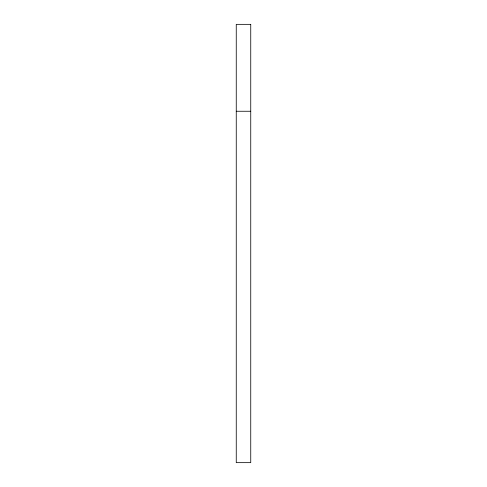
<?xml version="1.0" encoding="UTF-8"?>
<svg xmlns="http://www.w3.org/2000/svg" width="487" height="487" viewBox="0 0 487 487"><rect width="100%" height="100%" fill="white"/><g stroke="black" fill="none" stroke-linecap="round" stroke-linejoin="round"><path stroke-width="0.73" d="M236.256 111.255L250.744 111.255M250.744 24.35L236.256 24.35L236.256 462.65L250.744 462.65L250.744 24.35"/></g></svg>
